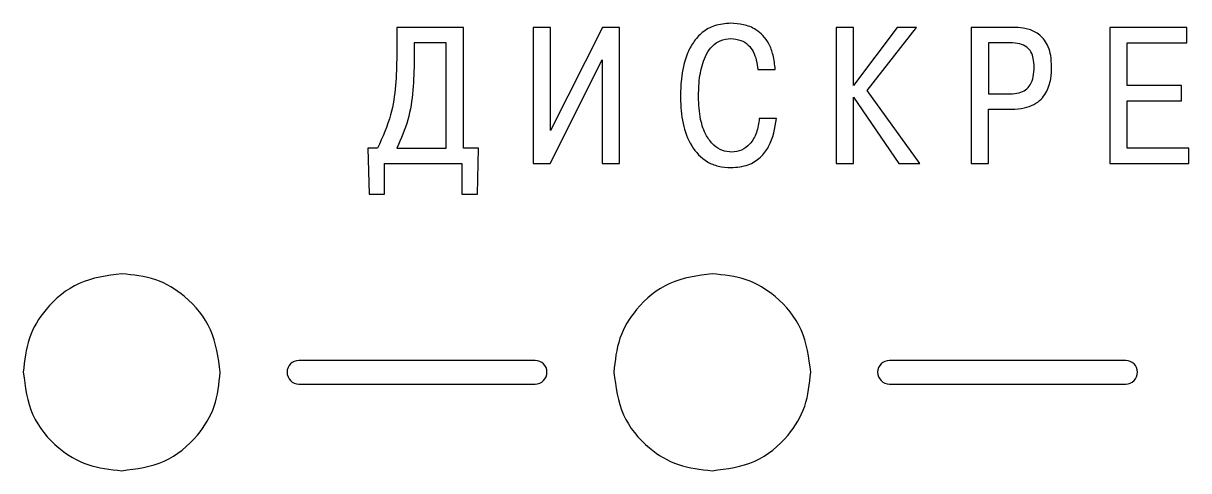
# Model space of a CAD drawing. Header units: millimetres. Extents: x 3520 to 8864, y 403 to 1747.
# Drawn here: x 7169.53 to 7184.33, y 1191.2 to 1196.88 of the extents above; entities that cross this region are included whole.
import ezdxf

# ---------------------------------------------------------------- set-up
doc = ezdxf.new("R2010")
doc.units = ezdxf.units.MM

msp = doc.modelspace()

# ---------------------------------------------------------------- linework, layer by layer
for p, q in [((7175.125, 1196.832, 1518.358), (7174.278, 1196.832, 1518.358)), ((7174.278, 1196.832, 1518.358), (7174.278, 1196.476, 1518.358)), ((7175.125, 1195.299, 1518.358), (7175.125, 1196.832, 1518.358)), ((7176.229, 1196.832, 1518.358), (7176.01, 1196.832, 1518.358)), ((7176.01, 1196.832, 1518.358), (7176.01, 1195.103, 1518.358)), ((7176.229, 1195.523, 1518.358), (7176.229, 1196.832, 1518.358)), ((7176.889, 1196.832, 1518.358), (7176.229, 1195.523, 1518.358)), ((7177.106, 1196.832, 1518.358), (7176.889, 1196.832, 1518.358)), ((7177.106, 1195.103, 1518.358), (7177.106, 1196.832, 1518.358)), ((7180.077, 1196.832, 1518.358), (7179.857, 1196.832, 1518.358)), ((7179.857, 1196.832, 1518.358), (7179.857, 1195.103, 1518.358)), ((7180.077, 1196.096, 1518.358), (7180.077, 1196.832, 1518.358)), ((7180.63, 1196.832, 1518.358), (7180.077, 1196.096, 1518.358)), ((7180.252, 1196.032, 1518.358), (7180.877, 1196.832, 1518.358)), ((7180.877, 1196.832, 1518.358), (7180.63, 1196.832, 1518.358)), ((7181.571, 1196.832, 1518.358), (7181.571, 1195.103, 1518.358)), ((7182.102, 1196.832, 1518.358), (7181.571, 1196.832, 1518.358)), ((7184.312, 1196.832, 1518.358), (7183.334, 1196.832, 1518.358)), ((7183.334, 1196.832, 1518.358), (7183.334, 1195.103, 1518.358)), ((7184.312, 1196.637, 1518.358), (7184.312, 1196.832, 1518.358)), ((7174.906, 1196.637, 1518.358), (7174.498, 1196.637, 1518.358)), ((7174.498, 1196.637, 1518.358), (7174.498, 1196.422, 1518.358)), ((7174.906, 1195.299, 1518.358), (7174.906, 1196.637, 1518.358)), ((7181.79, 1196.637, 1518.358), (7181.79, 1195.988, 1518.358)), ((7182.067, 1196.637, 1518.358), (7181.79, 1196.637, 1518.358)), ((7183.554, 1196.094, 1518.358), (7183.554, 1196.637, 1518.358)), ((7183.554, 1196.637, 1518.358), (7184.312, 1196.637, 1518.358)), ((7176.224, 1195.103, 1518.358), (7176.886, 1196.422, 1518.358)), ((7176.886, 1196.422, 1518.358), (7176.886, 1195.103, 1518.358)), ((7178.864, 1196.299, 1518.358), (7179.084, 1196.299, 1518.358)), ((7180.919, 1195.103, 1518.358), (7180.252, 1196.032, 1518.358)), ((7181.79, 1195.988, 1518.358), (7182.067, 1195.988, 1518.358)), ((7184.243, 1196.094, 1518.358), (7183.554, 1196.094, 1518.358)), ((7184.243, 1195.899, 1518.358), (7184.243, 1196.094, 1518.358)), ((7180.077, 1195.103, 1518.358), (7180.077, 1195.948, 1518.358)), ((7180.077, 1195.948, 1518.358), (7180.654, 1195.103, 1518.358)), ((7183.554, 1195.299, 1518.358), (7183.554, 1195.899, 1518.358)), ((7183.554, 1195.899, 1518.358), (7184.243, 1195.899, 1518.358)), ((7179.101, 1195.676, 1518.358), (7178.881, 1195.676, 1518.358)), ((7181.79, 1195.103, 1518.358), (7181.79, 1195.792, 1518.358)), ((7181.79, 1195.792, 1518.358), (7182.087, 1195.792, 1518.358)), ((7173.91, 1195.299, 1518.358), (7173.925, 1194.713, 1518.358)), ((7174.034, 1195.299, 1518.358), (7173.91, 1195.299, 1518.358)), ((7174.278, 1195.299, 1518.358), (7174.906, 1195.299, 1518.358)), ((7175.316, 1195.299, 1518.358), (7175.125, 1195.299, 1518.358)), ((7175.301, 1194.713, 1518.358), (7175.316, 1195.299, 1518.358)), ((7184.334, 1195.299, 1518.358), (7183.554, 1195.299, 1518.358)), ((7184.334, 1195.103, 1518.358), (7184.334, 1195.299, 1518.358)), ((7174.123, 1194.713, 1518.358), (7174.123, 1195.103, 1518.358)), ((7174.123, 1195.103, 1518.358), (7175.103, 1195.103, 1518.358)), ((7175.103, 1195.103, 1518.358), (7175.103, 1194.713, 1518.358)), ((7176.01, 1195.103, 1518.358), (7176.224, 1195.103, 1518.358)), ((7176.886, 1195.103, 1518.358), (7177.106, 1195.103, 1518.358)), ((7179.857, 1195.103, 1518.358), (7180.077, 1195.103, 1518.358)), ((7180.654, 1195.103, 1518.358), (7180.919, 1195.103, 1518.358)), ((7181.571, 1195.103, 1518.358), (7181.79, 1195.103, 1518.358)), ((7183.334, 1195.103, 1518.358), (7184.334, 1195.103, 1518.358)), ((7173.925, 1194.713, 1518.358), (7174.123, 1194.713, 1518.358)), ((7175.103, 1194.713, 1518.358), (7175.301, 1194.713, 1518.358)), ((7176.034, 1192.603, 1518.358), (7173.034, 1192.603, 1518.358)), ((7183.534, 1192.603, 1518.358), (7180.534, 1192.603, 1518.358)), ((7173.034, 1192.303, 1518.358), (7176.034, 1192.303, 1518.358)), ((7180.534, 1192.303, 1518.358), (7183.534, 1192.303, 1518.358))]:
    msp.add_line(p, q)
for centre, start, end in [((7173.034, 1192.453, 1518.358), 90, 270), ((7176.034, 1192.453, 1518.358), 270, 90), ((7180.534, 1192.453, 1518.358), 90, 270), ((7183.534, 1192.453, 1518.358), 270, 90)]:
    msp.add_arc(centre, 0.15, start, end)
for points, knots in [([(7178.518, 1196.884, 1518.358), (7178.449, 1196.879, 1518.358), (7178.319, 1196.869, 1518.358), (7178.153, 1196.776, 1518.358), (7178.037, 1196.645, 1518.358), (7177.938, 1196.447, 1518.358), (7177.886, 1196.205, 1518.358), (7177.881, 1196.018, 1518.358), (7177.879, 1195.938, 1518.358)], [0, 0, 0, 0, 0.161713, 0.300165, 0.431417, 0.562529, 0.814319, 1, 1, 1, 1]), ([(7179.084, 1196.299, 1518.358), (7179.077, 1196.36, 1518.358), (7179.065, 1196.472, 1518.358), (7179.01, 1196.619, 1518.358), (7178.934, 1196.729, 1518.358), (7178.826, 1196.818, 1518.358), (7178.683, 1196.875, 1518.358), (7178.572, 1196.881, 1518.358), (7178.518, 1196.884, 1518.358)], [0, 0, 0, 0, 0.201899, 0.367681, 0.509008, 0.636271, 0.823184, 1, 1, 1, 1]), ([(7182.593, 1196.336, 1518.358), (7182.591, 1196.382, 1518.358), (7182.588, 1196.467, 1518.358), (7182.556, 1196.58, 1518.358), (7182.508, 1196.669, 1518.358), (7182.447, 1196.734, 1518.358), (7182.358, 1196.792, 1518.358), (7182.239, 1196.827, 1518.358), (7182.145, 1196.831, 1518.358), (7182.102, 1196.832, 1518.358)], [0, 0, 0, 0, 0.173448, 0.316462, 0.438081, 0.546577, 0.648051, 0.835501, 1, 1, 1, 1]), ([(7178.108, 1195.948, 1518.358), (7178.11, 1196.008, 1518.358), (7178.113, 1196.152, 1518.358), (7178.152, 1196.377, 1518.358), (7178.244, 1196.572, 1518.358), (7178.386, 1196.676, 1518.358), (7178.473, 1196.684, 1518.358), (7178.518, 1196.689, 1518.358)], [0, 0, 0, 0, 0.1910971, 0.4594365, 0.7267362, 0.8563437, 1, 1, 1, 1]), ([(7178.518, 1196.689, 1518.358), (7178.563, 1196.685, 1518.358), (7178.644, 1196.679, 1518.358), (7178.744, 1196.614, 1518.358), (7178.833, 1196.491, 1518.358), (7178.852, 1196.377, 1518.358), (7178.864, 1196.299, 1518.358)], [0, 0, 0, 0, 0.226411, 0.416246, 0.596316, 1, 1, 1, 1]), ([(7182.371, 1196.331, 1518.358), (7182.369, 1196.367, 1518.358), (7182.366, 1196.432, 1518.358), (7182.336, 1196.52, 1518.358), (7182.276, 1196.59, 1518.358), (7182.182, 1196.632, 1518.358), (7182.108, 1196.635, 1518.358), (7182.067, 1196.637, 1518.358)], [0, 0, 0, 0, 0.216063, 0.394337, 0.554625, 0.754685, 1, 1, 1, 1]), ([(7174.278, 1196.476, 1518.358), (7174.272, 1196.22, 1518.358), (7174.262, 1195.811, 1518.358), (7174.096, 1195.438, 1518.358), (7174.034, 1195.299, 1518.358)], [0, 0, 0, 0, 0.624582, 1, 1, 1, 1]), ([(7174.498, 1196.422, 1518.358), (7174.493, 1196.162, 1518.358), (7174.484, 1195.772, 1518.358), (7174.33, 1195.417, 1518.358), (7174.278, 1195.299, 1518.358)], [0, 0, 0, 0, 0.666402, 1, 1, 1, 1]), ([(7182.067, 1195.988, 1518.358), (7182.105, 1195.99, 1518.358), (7182.174, 1195.993, 1518.358), (7182.265, 1196.034, 1518.358), (7182.33, 1196.106, 1518.358), (7182.366, 1196.21, 1518.358), (7182.369, 1196.288, 1518.358), (7182.371, 1196.331, 1518.358)], [0, 0, 0, 0, 0.216064, 0.391417, 0.552836, 0.758015, 1, 1, 1, 1]), ([(7182.087, 1195.792, 1518.358), (7182.14, 1195.795, 1518.358), (7182.238, 1195.8, 1518.358), (7182.366, 1195.846, 1518.358), (7182.46, 1195.915, 1518.358), (7182.541, 1196.023, 1518.358), (7182.588, 1196.169, 1518.358), (7182.591, 1196.284, 1518.358), (7182.593, 1196.336, 1518.358)], [0, 0, 0, 0, 0.189427, 0.342843, 0.474292, 0.594641, 0.817378, 1, 1, 1, 1]), ([(7177.879, 1195.938, 1518.358), (7177.885, 1195.829, 1518.358), (7177.896, 1195.618, 1518.358), (7178, 1195.324, 1518.358), (7178.175, 1195.138, 1518.358), (7178.363, 1195.061, 1518.358), (7178.468, 1195.055, 1518.358), (7178.523, 1195.051, 1518.358)], [0, 0, 0, 0, 0.266708, 0.514477, 0.744534, 0.865179, 1, 1, 1, 1]), ([(7178.531, 1195.247, 1518.358), (7178.49, 1195.251, 1518.358), (7178.406, 1195.26, 1518.358), (7178.291, 1195.338, 1518.358), (7178.191, 1195.473, 1518.358), (7178.12, 1195.684, 1518.358), (7178.113, 1195.853, 1518.358), (7178.108, 1195.948, 1518.358)], [0, 0, 0, 0, 0.133846, 0.276366, 0.44166, 0.684742, 1, 1, 1, 1]), ([(7178.523, 1195.051, 1518.358), (7178.597, 1195.057, 1518.358), (7178.732, 1195.068, 1518.358), (7178.899, 1195.173, 1518.358), (7179.048, 1195.37, 1518.358), (7179.079, 1195.552, 1518.358), (7179.101, 1195.676, 1518.358)], [0, 0, 0, 0, 0.231494, 0.424624, 0.605578, 1, 1, 1, 1]), ([(7178.881, 1195.676, 1518.358), (7178.873, 1195.615, 1518.358), (7178.857, 1195.497, 1518.358), (7178.775, 1195.356, 1518.358), (7178.66, 1195.263, 1518.358), (7178.574, 1195.252, 1518.358), (7178.531, 1195.247, 1518.358)], [0, 0, 0, 0, 0.301767, 0.581305, 0.787622, 1, 1, 1, 1]), ([(7170.784, 1193.703, 1518.358), (7170.598, 1193.679, 1518.358), (7170.232, 1193.631, 1518.358), (7169.826, 1193.297, 1518.358), (7169.579, 1192.889, 1518.358), (7169.549, 1192.6, 1518.358), (7169.534, 1192.453, 1518.358)], [0, 0, 0, 0, 0.283452, 0.558, 0.77529, 1, 1, 1, 1]), ([(7172.034, 1192.453, 1518.358), (7172.01, 1192.639, 1518.358), (7171.962, 1193.005, 1518.358), (7171.628, 1193.411, 1518.358), (7171.22, 1193.658, 1518.358), (7170.931, 1193.688, 1518.358), (7170.784, 1193.703, 1518.358)], [0, 0, 0, 0, 0.283453, 0.558002, 0.775291, 1, 1, 1, 1]), ([(7178.284, 1193.703, 1518.358), (7178.098, 1193.679, 1518.358), (7177.732, 1193.631, 1518.358), (7177.326, 1193.297, 1518.358), (7177.079, 1192.889, 1518.358), (7177.049, 1192.6, 1518.358), (7177.034, 1192.453, 1518.358)], [0, 0, 0, 0, 0.2834515, 0.5580022, 0.7752907, 1, 1, 1, 1]), ([(7179.534, 1192.453, 1518.358), (7179.51, 1192.639, 1518.358), (7179.462, 1193.005, 1518.358), (7179.128, 1193.411, 1518.358), (7178.72, 1193.658, 1518.358), (7178.431, 1193.688, 1518.358), (7178.284, 1193.703, 1518.358)], [0, 0, 0, 0, 0.283452, 0.558002, 0.775291, 1, 1, 1, 1]), ([(7169.534, 1192.453, 1518.358), (7169.558, 1192.267, 1518.358), (7169.606, 1191.901, 1518.358), (7169.94, 1191.495, 1518.358), (7170.348, 1191.248, 1518.358), (7170.637, 1191.218, 1518.358), (7170.784, 1191.203, 1518.358)], [0, 0, 0, 0, 0.283453, 0.558004, 0.775293, 1, 1, 1, 1]), ([(7170.784, 1191.203, 1518.358), (7170.97, 1191.227, 1518.358), (7171.336, 1191.275, 1518.358), (7171.743, 1191.609, 1518.358), (7171.99, 1192.017, 1518.358), (7172.019, 1192.306, 1518.358), (7172.034, 1192.453, 1518.358)], [0, 0, 0, 0, 0.2834551, 0.5580019, 0.7752919, 1, 1, 1, 1]), ([(7177.034, 1192.453, 1518.358), (7177.058, 1192.267, 1518.358), (7177.106, 1191.901, 1518.358), (7177.44, 1191.495, 1518.358), (7177.848, 1191.248, 1518.358), (7178.137, 1191.218, 1518.358), (7178.284, 1191.203, 1518.358)], [0, 0, 0, 0, 0.283452, 0.558002, 0.77529, 1, 1, 1, 1]), ([(7178.284, 1191.203, 1518.358), (7178.47, 1191.227, 1518.358), (7178.836, 1191.275, 1518.358), (7179.243, 1191.609, 1518.358), (7179.49, 1192.017, 1518.358), (7179.519, 1192.306, 1518.358), (7179.534, 1192.453, 1518.358)], [0, 0, 0, 0, 0.283452, 0.558002, 0.775292, 1, 1, 1, 1])]:
    msp.add_open_spline(points, degree=3, knots=knots)

doc.saveas('drawing.dxf')
